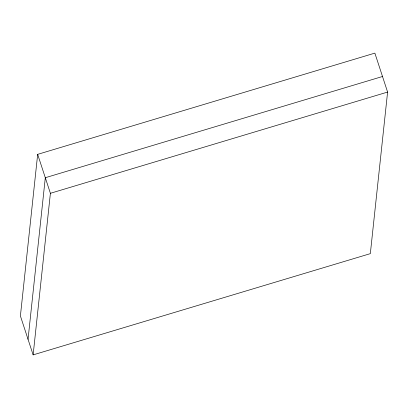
<?xml version="1.0" encoding="UTF-8"?>
<svg xmlns="http://www.w3.org/2000/svg" width="408" height="408" viewBox="0 0 408 408"><rect width="100%" height="100%" fill="white"/><g stroke="black" fill="none" stroke-linecap="round" stroke-linejoin="round"><path stroke-width="0.61" d="M37.669 154.357L20.4 315.935L33.135 354.878L370.331 253.643L387.6 92.065L374.865 53.122L37.669 154.357L50.398 193.3L33.135 354.878M28.04 339.298L45.308 177.725L382.505 76.49M50.398 193.3L387.6 92.065"/></g></svg>
